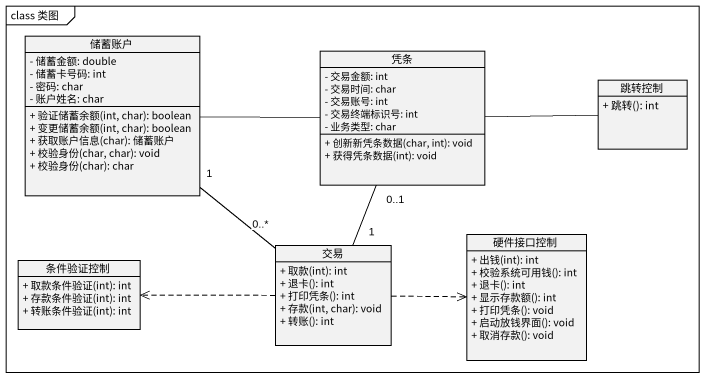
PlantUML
@startuml
mainframe class 类图
hide circle
hide empty members
skinparam classAttributeIconSize 0
class 储蓄账户 {
  - 储蓄金额: double
  - 储蓄卡号码: int
  - 密码: char
  - 账户姓名: char
  + 验证储蓄余额(int, char): boolean
  + 变更储蓄余额(int, char): boolean
  + 获取账户信息(char): 储蓄账户
  + 校验身份(char, char): void
  + 校验身份(char): char
}
class 凭条 {
  - 交易金额: int
  - 交易时间: char
  - 交易账号: int
  - 交易终端标识号: int
  - 业务类型: char
  + 创新新凭条数据(char, int): void
  + 获得凭条数据(int): void
}
class 跳转控制 {
  + 跳转(): int
}
class 硬件接口控制 {
  + 出钱(int): int
  + 校验系统可用钱(): int
  + 退卡(): int
  + 显示存款额(): int
  + 打印凭条(): void
  + 启动放钱界面(): void
  + 取消存款(): void
}
class 条件验证控制 {
  + 取款条件验证(int): int
  + 存款条件验证(int): int
  + 转账条件验证(int): int
}
class 交易 {
  + 取款(int): int
  + 退卡(): int
  + 打印凭条(): int
  + 存款(int, char): void
  + 转账(): int
}
储蓄账户 -right- 凭条
储蓄账户 "1" -- "0..*" 交易
凭条 -right- 跳转控制
交易 "1" -up- "0..1" 凭条
交易 .right.> 硬件接口控制
交易 .left.> 条件验证控制
@enduml
